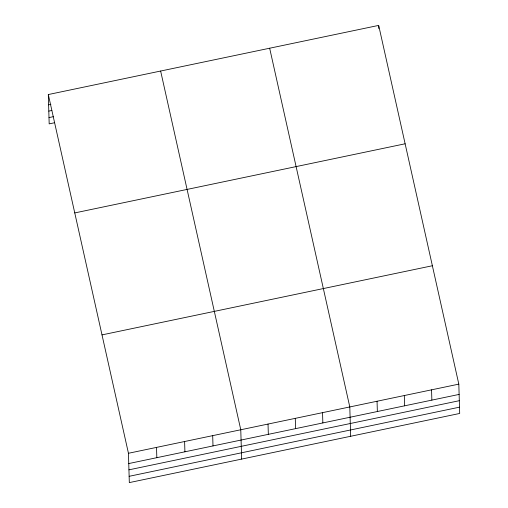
<?xml version="1.0" encoding="UTF-8"?>
<svg xmlns="http://www.w3.org/2000/svg" width="508" height="508" viewBox="0 0 508 508"><rect width="100%" height="100%" fill="white"/><g stroke="black" fill="none" stroke-linecap="round" stroke-linejoin="round"><path stroke-width="0.76" d="M48.311 94.545L378.682 25.4L458.819 384.131L459.689 413.455L129.318 482.6L128.448 453.276L48.311 94.545L49.181 123.869L54.496 122.758M48.616 104.832L50.895 104.356M48.806 111.112L51.841 110.477M48.997 117.589L53.55 116.637M74.759 212.928L405.124 143.783M102 334.893L432.371 265.748M128.448 453.276L458.819 384.131M128.753 463.556L459.124 394.411M128.937 469.843L459.308 400.698M129.134 476.314L459.499 407.168M269.659 48.216L349.796 406.946L350.666 436.27M160.636 71.037L240.773 429.762L241.643 459.092M431.559 389.833L431.864 400.114M404.305 395.535L404.609 405.822M378.708 26.194L378.778 28.562M377.05 401.244L377.355 411.524M322.542 412.648L322.847 422.935M295.281 418.357L295.586 428.638M268.027 424.059L268.332 434.34M212.693 435.642L212.998 445.922M184.607 441.522L184.912 451.803M156.528 447.396L156.832 457.683"/></g></svg>
